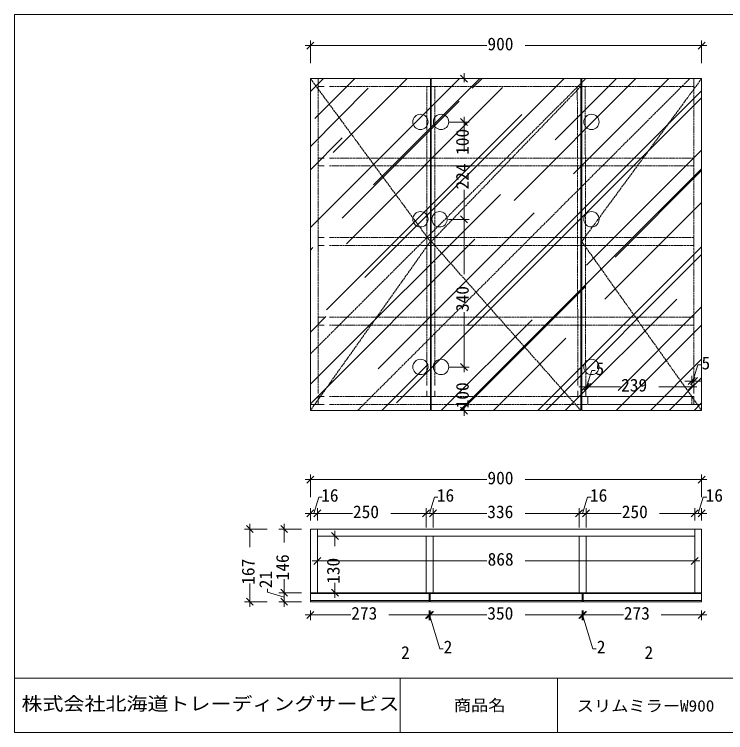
# Model space of a CAD drawing. Units: millimetres, scale not verified. Extents: x -1249 to 1249, y -827 to 827.
# Drawn here: x -1249 to 387, y -827 to 827 of the extents above; entities that cross this region are included whole.
import ezdxf
from ezdxf.enums import TextEntityAlignment as Align

# ---------------------------------------------------------------- set-up
doc = ezdxf.new("R2010")
doc.units = ezdxf.units.MM
doc.header["$LTSCALE"] = 6
doc.linetypes.add('USER1', pattern=[1, 0.8, -0.2])
doc.layers.add('0-0_0', color=1, linetype='Continuous', lineweight=18)
doc.styles.add('ＭＳ ゴシック', font='')
doc.styles.get('ＭＳ ゴシック').set_extended_font_data('MS Gothic')

msp = doc.modelspace()

# ---------------------------------------------------------------- linework, layer by layer
at = {"layer": '0-0_0'}
for p, q in [((-560.375, 762.521), (-576.388, 746.509)), ((-568.381, 714.483), (-568.381, 766.525)), ((323.612, 746.509), (339.625, 762.521)), ((331.619, 714.483), (331.619, 766.525)), ((-580.391, 754.515), (-162.599, 754.515)), ((343.629, 754.515), (-74.164, 754.515)), ((-255.037, 678.817), (-202.995, 678.817)), ((-206.998, 670.811), (-223.011, 686.824)), ((-215.005, 690.827), (-215.005, 670.811)), ((-215.005, 590.746), (-215.005, 511.046)), ((-215.005, 566.727), (-215.005, 586.379)), ((-215.005, 342.546), (-215.005, 422.247)), ((-215.005, 366.565), (-215.005, 228.272)), ((-215.005, 2.635), (-215.005, 140.928)), ((-215.005, 26.654), (-215.005, 6.638)), ((300.685, -25.752), (316.698, -9.739)), ((321.793, -9.739), (305.78, -25.752)), ((56.851, -38.853), (72.864, -22.84)), ((57.579, -30.847), (145.286, -30.847)), ((64.858, -33.394), (64.858, -18.837)), ((320.701, -30.847), (232.994, -30.847)), ((300.685, -38.853), (316.698, -22.84)), ((-223.011, -77.43), (-206.998, -93.443)), ((-215.005, -97.446), (-215.005, -77.794)), ((-228.834, -85.436), (-202.995, -85.436)), ((-580.391, -244.474), (-162.599, -244.474)), ((-560.375, -236.468), (-576.388, -252.481)), ((-568.381, -284.506), (-568.381, -232.464)), ((343.629, -244.474), (-74.164, -244.474)), ((323.612, -252.481), (339.625, -236.468)), ((331.619, -284.506), (331.619, -232.464)), ((-568.381, -338.368), (-568.381, -310.345)), ((331.619, -338.368), (331.619, -310.345)), ((-580.391, -322.355), (-540.358, -322.355)), ((-560.375, -314.349), (-576.388, -330.362)), ((-564.378, -322.355), (-471.576, -322.355)), ((-290.338, -322.355), (-383.504, -322.355)), ((-314.358, -322.355), (-274.325, -322.355)), ((-298.345, -322.355), (-162.235, -322.355)), ((61.582, -322.355), (-74.528, -322.355)), ((37.563, -322.355), (77.595, -322.355)), ((53.576, -322.355), (146.742, -322.355)), ((327.616, -322.355), (234.813, -322.355)), ((303.96, -322.355), (343.629, -322.355)), ((323.612, -330.362), (339.625, -314.349)), ((-707.767, -346.375), (-707.767, -400.236)), ((-628.794, -346.375), (-628.794, -389.318)), ((-667.734, -358.384), (-719.776, -358.384)), ((-699.76, -366.391), (-715.773, -350.378)), ((-588.761, -358.384), (-640.803, -358.384)), ((-620.787, -366.391), (-636.8, -350.378)), ((-511.972, -362.388), (-511.972, -397.325)), ((-503.965, -382.404), (-519.978, -366.391)), ((-511.972, -374.397), (-499.962, -374.397)), ((-544.362, -423.528), (-560.375, -439.541)), ((-552.368, -426.439), (-552.368, -443.544)), ((307.599, -439.541), (323.612, -423.528)), ((315.606, -426.439), (315.606, -443.544)), ((-564.378, -431.534), (-162.235, -431.534)), ((327.616, -431.534), (-74.164, -431.534)), ((-628.794, -516.694), (-628.794, -473.75)), ((-707.767, -537.438), (-707.767, -483.94)), ((-628.794, -492.675), (-628.794, -537.438)), ((-511.972, -516.694), (-511.972, -481.757)), ((-519.978, -496.678), (-503.965, -512.691)), ((-511.972, -504.684), (-499.962, -504.684)), ((-667.734, -525.428), (-719.776, -525.428)), ((-715.773, -517.422), (-699.76, -533.435)), ((-588.761, -525.428), (-640.803, -525.428)), ((-636.8, -517.422), (-620.787, -533.435)), ((-568.381, -545.445), (-568.381, -568.008)), ((331.619, -545.445), (331.619, -568.008)), ((-580.391, -555.999), (-475.579, -555.999)), ((-560.375, -547.992), (-576.388, -564.005)), ((-283.424, -555.999), (-388.236, -555.999)), ((-305.259, -555.999), (-162.235, -555.999)), ((68.861, -555.999), (-74.528, -555.999)), ((46.661, -555.999), (151.473, -555.999)), ((343.629, -555.999), (238.817, -555.999)), ((323.612, -564.005), (339.625, -547.992))]:
    msp.add_line(p, q, dxfattribs=at)
at = {"layer": '0-0_0', "color": 4}
for p, q in [((-568.381, 648.611), (-538.175, 678.817)), ((-568.381, 335.995), (-225.559, 678.817)), ((-558.191, 587.107), (-466.481, 678.817)), ((-515.975, 508.862), (-346.02, 678.817)), ((-443.189, 220.629), (14.999, 678.817)), ((-423.537, 434.256), (-178.976, 678.817)), ((-196.08, 656.254), (-173.517, 678.817)), ((-100.003, 398.227), (180.224, 678.817)), ((-5.745, 537.612), (135.46, 678.817)), ((36.471, 459.367), (255.921, 678.817)), ((-568.381, 522.691), (-435.183, 656.254)), ((-485.405, 298.51), (-126.206, 658.073)), ((-207.726, 111.086), (331.619, 650.431)), ((-370.403, -67.968), (331.619, 634.418)), ((-495.231, 357.103), (-225.923, 626.411)), ((-531.26, 146.751), (-82.17, 595.841)), ((-568.381, 468.83), (-495.231, 541.98)), ((67.041, 249.38), (331.619, 513.957)), ((-224.467, -85.436), (331.619, 471.013)), ((132.549, 267.94), (331.619, 467.374)), ((-568.381, -25.024), (-131.301, 411.693)), ((109.257, 171.134), (331.619, 393.496)), ((-412.619, 10.277), (-53.42, 369.477)), ((-568.381, -70.151), (-189.893, 308.7)), ((-568.381, 283.953), (-562.558, 289.776)), ((-45.049, -85.436), (331.619, 291.232)), ((-26.853, -85.436), (331.619, 273.399)), ((-220.828, -85.436), (65.222, 200.613)), ((17.911, -85.436), (274.482, 171.134)), ((139.828, -39.217), (331.619, 152.938)), ((-568.381, 95.073), (-533.08, 130.738)), ((-267.775, -85.436), (-58.515, 123.46)), ((134.732, -85.436), (331.619, 111.45)), ((-147.314, -85.436), (19.367, 81.244)), ((-404.249, -85.436), (-297.617, 21.195)), ((213.705, -85.436), (331.619, 32.477)), ((257.013, -85.436), (331.619, -10.467)), ((314.514, -85.436), (331.619, -67.968))]:
    msp.add_line(p, q, dxfattribs=at)
at = {"layer": '0-0_0', "color": 4, "linetype": 'USER1'}
for p, q in [((-568.381, 44.851), (65.222, 678.817)), ((-459.93, -85.436), (304.324, 678.817))]:
    msp.add_line(p, q, dxfattribs=at)
at = {"layer": '0-0_0', "color": 7}
for p, q in [((-1249.379, -701.329), (1248.863, -701.329)), ((-361.932, -701.329), (-361.932, -826.86)), ((-0.258, -701.329), (-0.258, -826.86))]:
    msp.add_line(p, q, dxfattribs=at)
for points in [[(-1249.379, -826.86), (1248.863, -826.86), (1248.863, 826.506), (-1249.379, 826.506)], [(-568.381, -85.436), (-292.522, -85.436), (-292.522, 678.817), (-568.381, 678.817)], [(-290.338, -85.436), (53.576, -85.436), (53.576, 678.817), (-290.338, 678.817)], [(331.619, -85.436), (55.76, -85.436), (55.76, 678.817), (331.619, 678.817)], [(-568.381, -358.384), (-552.368, -358.384), (-552.368, -504.684), (-568.381, -504.684)], [(-568.381, -358.384), (331.619, -358.384), (331.619, -504.684), (-568.381, -504.684)], [(-552.368, -358.384), (315.606, -358.384), (315.606, -374.397), (-552.368, -374.397)], [(315.606, -358.384), (331.619, -358.384), (331.619, -504.684), (315.606, -504.684)], [(-302.348, -374.397), (-286.335, -374.397), (-286.335, -504.684), (-302.348, -504.684)], [(49.573, -374.397), (65.586, -374.397), (65.586, -504.684), (49.573, -504.684)], [(-295.433, -506.504), (-568.381, -506.504), (-568.381, -522.517), (-295.433, -522.517), (-568.381, -522.517), (-568.381, -525.428), (-295.433, -525.428)], [(56.851, -506.504), (-293.25, -506.504), (-293.25, -525.428), (56.851, -525.428)], [(58.671, -525.428), (331.619, -525.428), (331.619, -522.517), (58.671, -522.517), (331.619, -522.517), (331.619, -506.504), (58.671, -506.504)]]:
    msp.add_lwpolyline(points, close=True, dxfattribs=at)
at = {"layer": '0-0_0', "color": 7, "linetype": 'USER1', "lineweight": 15}
for points in [[(-568.381, -46.496), (-568.381, 678.817), (-550.549, 678.817), (-550.549, -46.496)], [(-568.381, 678.817), (-292.522, 303.605), (-568.381, -85.436)], [(-524.709, 678.817), (313.786, 678.817), (313.786, 660.621), (-524.709, 660.621)], [(331.619, 678.817), (55.76, 303.605), (331.619, -85.436)], [(313.786, -46.496), (313.786, 678.817), (331.619, 678.817), (331.619, -46.496)], [(-300.528, -27.572), (-300.528, 660.621), (-282.332, 660.621), (-282.332, -27.572)], [(53.576, 660.621), (-290.338, 303.605), (53.576, -85.436)], [(46.661, -27.572), (45.57, 660.621), (63.766, 660.621), (64.858, -27.572)], [(-524.709, 477.564), (313.786, 477.564), (313.786, 495.76), (-524.709, 495.76)], [(-524.709, 294.507), (313.786, 294.507), (313.786, 312.703), (-524.709, 312.703)], [(-524.709, 111.45), (313.786, 111.45), (313.786, 129.646), (-524.709, 129.646)], [(-524.709, -53.411), (313.786, -53.411), (313.786, -71.607), (-524.709, -71.607)], [(101.615, -53.411), (308.691, -53.411), (308.691, -71.607), (101.615, -71.607)]]:
    msp.add_lwpolyline(points, dxfattribs=at)
at = {"layer": '0-0_0', "color": 7, "lineweight": 15}
for points in [[(-537.083, 660.621), (-550.549, 660.621), (-550.549, 678.817), (-537.083, 678.817)], [(-537.083, 495.76), (-550.549, 495.76), (-550.549, 477.564), (-537.083, 477.564)], [(-537.083, 312.703), (-550.549, 312.703), (-550.549, 294.507), (-537.083, 294.507)], [(-537.083, 129.646), (-550.549, 129.646), (-550.549, 111.45), (-537.083, 111.45)], [(-282.332, -40.309), (-282.332, -53.411), (-300.528, -53.411), (-300.528, -40.309)], [(64.858, -40.309), (64.858, -53.411), (46.661, -53.411), (46.661, -40.309)], [(-550.549, -58.87), (-550.549, -71.607), (-568.381, -71.607), (-568.381, -58.87)], [(-537.083, -71.607), (-550.549, -71.607), (-550.549, -53.411), (-537.083, -53.411)], [(89.241, -71.607), (69.589, -71.607), (69.589, -53.411), (89.241, -53.411)], [(331.619, -58.87), (331.619, -71.607), (313.786, -71.607), (313.786, -58.87)]]:
    msp.add_lwpolyline(points, dxfattribs=at)
at = {"layer": '0-0_0'}
for points in [[(-202.995, 578.737), (-251.034, 578.737), (-202.995, 578.737)], [(-206.998, 570.73), (-223.011, 586.743), (-206.998, 570.73)], [(-202.995, 354.555), (-251.034, 354.555), (-202.995, 354.555)], [(-223.011, 362.562), (-206.998, 346.549), (-223.011, 362.562)], [(-206.998, 6.638), (-223.011, 22.651), (-206.998, 6.638)], [(311.239, -17.745), (322.521, 20.103), (330.527, 20.103)], [(-251.034, 14.644), (-202.995, 14.644), (-247.758, 14.644)], [(67.041, -30.847), (78.687, 7.002), (86.694, 7.002)], [(308.691, -5.736), (308.691, -33.394), (308.691, -18.837)], [(329.799, -17.745), (313.786, -17.745), (313.786, -5.736)], [(85.602, -30.847), (69.589, -30.847), (64.858, -30.847), (48.845, -30.847)], [(61.582, -38.853), (77.595, -22.84), (61.582, -38.853)], [(69.589, -18.837), (69.589, -33.394), (69.589, -18.837)], [(313.786, -17.745), (308.691, -17.745), (292.678, -17.745)], [(-560.375, -322.355), (-549.093, -284.506), (-541.086, -284.506)], [(-294.342, -322.355), (-283.06, -284.506), (-275.053, -284.506)], [(57.579, -322.355), (69.225, -284.506), (77.231, -284.506)], [(323.612, -322.355), (335.258, -284.506), (343.265, -284.506)], [(-552.368, -310.345), (-552.368, -338.368), (-552.368, -310.345)], [(-302.348, -310.345), (-302.348, -354.381), (-302.348, -310.345)], [(-286.335, -310.345), (-286.335, -354.381), (-286.335, -310.345)], [(49.573, -310.345), (49.573, -354.381), (49.573, -310.345)], [(65.586, -310.345), (65.586, -354.381), (65.586, -310.345)], [(315.606, -310.345), (315.606, -338.368), (315.606, -310.345)], [(-560.375, -330.362), (-544.362, -314.349), (-560.375, -330.362)], [(-310.354, -330.362), (-294.342, -314.349), (-310.354, -330.362)], [(-294.342, -330.362), (-278.329, -314.349), (-294.342, -330.362)], [(41.566, -330.362), (57.579, -314.349), (41.566, -330.362)], [(57.579, -330.362), (73.592, -314.349), (57.579, -330.362)], [(307.599, -330.362), (323.612, -314.349), (307.599, -330.362)], [(-628.794, -515.238), (-667.006, -503.593), (-667.006, -495.586)], [(-640.803, -504.684), (-588.761, -504.684), (-640.803, -504.684)], [(-636.8, -496.678), (-620.787, -512.691), (-636.8, -496.678)], [(-295.433, -568.008), (-295.433, -545.445), (-295.433, -568.008)], [(-293.25, -568.008), (-293.25, -545.445), (-293.25, -568.008)], [(56.851, -568.008), (56.851, -545.445), (56.851, -568.008)], [(58.671, -568.008), (58.671, -545.445), (58.671, -568.008)], [(-277.237, -555.999), (-293.25, -555.999), (-295.433, -555.999), (-311.446, -555.999)], [(-287.427, -547.992), (-303.44, -564.005), (-287.427, -547.992)], [(-301.256, -564.005), (-285.243, -547.992), (-301.256, -564.005)], [(-294.342, -555.999), (-271.05, -633.88), (-263.043, -633.88)], [(74.684, -555.999), (58.671, -555.999), (56.851, -555.999), (40.838, -555.999)], [(64.858, -547.992), (48.845, -564.005), (64.858, -547.992)], [(50.665, -564.005), (66.677, -547.992), (50.665, -564.005)], [(57.579, -555.999), (81.235, -633.88), (89.241, -633.88)]]:
    msp.add_lwpolyline(points, dxfattribs=at)
at = {"layer": '0-0_0', "color": 7}
msp.add_lwpolyline([(56.851, -522.517), (-293.25, -522.517), (56.851, -522.517)], dxfattribs=at)
for centre in [(-315.268, 578.919), (-267.957, 578.919), (78.141, 578.919), (-315.268, 354.737), (-271.232, 354.737), (78.141, 354.737), (-315.268, 14.826), (-267.957, 14.826), (78.141, 14.826)]:
    msp.add_circle(centre, 17.651, dxfattribs=at)

# ---------------------------------------------------------------- texts
at = {"layer": '0-0_0', "color": 7, "style": 'ＭＳ ゴシック'}
for s, p in [('900', (-161.143, 734.939)), ('5', (331.255, 0.527)), ('5', (87.422, -12.574)), ('239', (146.378, -50.423)), ('900', (-161.143, -264.05)), ('16', (-543.634, -304.082)), ('16', (-277.601, -304.082)), ('16', (74.684, -304.082)), ('16', (340.717, -304.082)), ('250', (-470.484, -341.931)), ('336', (-161.507, -341.931)), ('250', (147.834, -341.931)), ('868', (-160.779, -451.11)), ('273', (-474.487, -575.575)), ('350', (-161.507, -575.575)), ('273', (152.565, -575.575)), ('2', (-359.749, -665.883)), ('2', (-261.952, -653.016)), ('2', (90.333, -653.016)), ('2', (200.227, -665.883))]:
    msp.add_text(s, height=29.33, dxfattribs=at).set_placement(p, align=Align.BOTTOM_LEFT)
for s, p in [('224 100', (-195.429, 423.338)), ('340', (-195.429, 141.292)), ('100', (-195.429, -80.341)), ('167', (-688.19, -486.488)), ('146', (-609.218, -476.298)), ('130', (-492.396, -484.304)), ('21', (-647.87, -494.494))]:
    msp.add_text(s, height=29.33, rotation=90, dxfattribs=at).set_placement(p, align=Align.BOTTOM_LEFT)
at = {"layer": '0-0_0', "color": 2, "style": 'ＭＳ ゴシック', "width": 1.15}
msp.add_text('株式会社北海道トレーディングサービス', height=30.79, dxfattribs=at).set_placement((-1233.01, -784.925), align=Align.BOTTOM_LEFT)
at = {"layer": '0-0_0', "color": 3, "style": 'ＭＳ ゴシック', "width": 1.1}
for s, p in [('商品名', (-238.464, -784.925)), ('スリムミラーW900', (44.272, -786.345))]:
    msp.add_text(s, height=26.39, dxfattribs=at).set_placement(p, align=Align.BOTTOM_LEFT)

doc.saveas('drawing.dxf')
